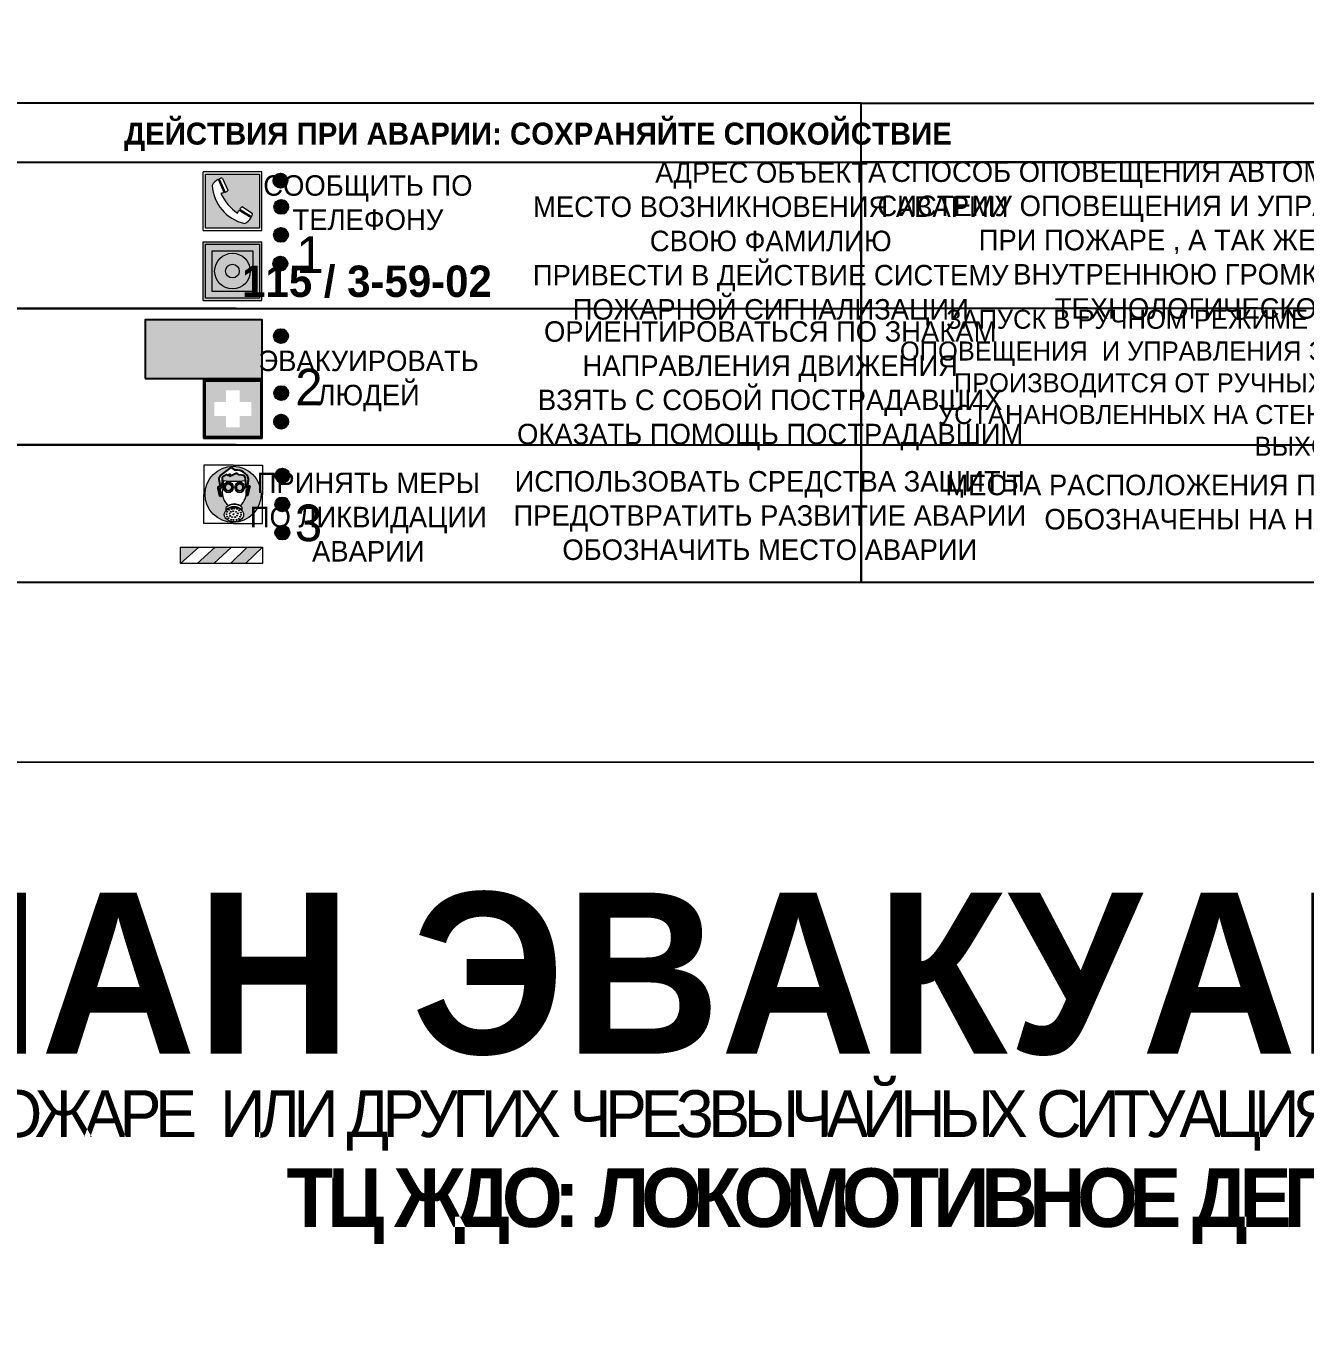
# Model space of a CAD drawing. Header units: millimetres. Extents: x 13114 to 67229, y 22859 to 38520.
# Drawn here: x 28408.4 to 28583.1, y 35478.4 to 35655.6 of the extents above; entities that cross this region are included whole.
import ezdxf

# ---------------------------------------------------------------- set-up
doc = ezdxf.new("R2010")
doc.units = ezdxf.units.MM
doc.styles.add('обычный', font='arial.ttf')

# ---------------------------------------------------------------- blocks, each defined once
blk = doc.blocks.new('A$C38D26F80')
h = blk.add_hatch(color=5)
h.dxf.hatch_style = 1
h.paths.add_polyline_path([(-8.77, -4.48, 1), (-0.19, -4.48, 1)])
h.paths.add_polyline_path([(-6.75, -3.58), (-6.75, -3.31), (-6.62, -3.22), (-6.5, -3.22), (-6.42, -3.3), (-6.39, -3.28), (-6.59, -2.23), (-6.59, -2.01), (-6.38, -1.58), (-4.76, -0.4), (-4.13, -0.79, -0.362848), (-2.1, -2.1, -0.201049), (-2.17, -2.48, 0.085434), (-2.26, -3.13), (-1.9, -3.16), (-2.25, -4.7), (-2.4, -4.59), (-2.43, -4.34), (-2.36, -4.34), (-2.14, -3.34), (-2.47, -3.42), (-2.58, -1.95), (-2.77, -1.58), (-3.58, -1.52), (-3.92, -1.26), (-5.05, -1.73), (-4.87, -1.39), (-5.41, -1.6), (-5.41, -1.46), (-6.13, -1.87), (-6.18, -3.5), (-6.56, -3.47), (-6.37, -4.59), (-6.16, -4.43), (-6.16, -4.66), (-6.36, -4.79), (-6.37, -4.8), (-6.51, -4.76)], flags=16)
h.paths.add_polyline_path([(-6.51, -4.76), (-6.36, -4.79), (-6.37, -4.8)], flags=0)
h.paths.add_polyline_path([(-5.92, -2.34, 0.089508), (-2.67, -2.35), (-2.48, -3.88, -0.268602), (-3.4, -6.18, 0.262449), (-5.2, -6.18, -0.268602), (-6.11, -3.88)], flags=16)
edge = h.paths.add_edge_path(flags=16)
edge.add_ellipse((-5.19, -3.41), major_axis=(0, 0.842), ratio=0.848992, start_angle=0, end_angle=360)
edge = h.paths.add_edge_path(flags=0)
edge.add_ellipse((-5.19, -3.39), major_axis=(0, 0.665), ratio=0.853798, start_angle=0, end_angle=360)
edge = h.paths.add_edge_path(flags=0)
edge.add_ellipse((-5.19, -3.4), major_axis=(0, 0.528), ratio=0.864094, start_angle=0, end_angle=360)
edge = h.paths.add_edge_path(flags=16)
edge.add_ellipse((-3.47, -3.4), major_axis=(0, 0.842), ratio=0.848992, start_angle=0, end_angle=360)
h.paths.add_polyline_path([(-3.13, -6.45), (-3.13, -6.84, 0.383174), (-5.57, -6.85), (-5.57, -6.49, -0.369952)], flags=16)
edge = h.paths.add_edge_path(flags=0)
edge.add_ellipse((-3.47, -3.39), major_axis=(0, 0.665), ratio=0.853798, start_angle=0, end_angle=360)
edge = h.paths.add_edge_path(flags=0)
edge.add_ellipse((-3.47, -3.4), major_axis=(0, 0.528), ratio=0.864094, start_angle=0, end_angle=360)
edge = h.paths.add_edge_path(flags=16)
edge.add_ellipse((-4.34, -7.57), major_axis=(-1.48, 0), ratio=0.744955, start_angle=0, end_angle=360)
h.paths.add_polyline_path([(-5.01, -6.85, -1), (-5.15, -6.85, -1)], flags=0)
h.paths.add_polyline_path([(-5.33, -7.14, -1), (-5.47, -7.14, -1)], flags=0)
h.paths.add_polyline_path([(-4.61, -6.71, -1), (-4.74, -6.71, -1)], flags=16)
h.paths.add_polyline_path([(-5.43, -7.51, -1), (-5.57, -7.51, -1)], flags=0)
h.paths.add_polyline_path([(-4.26, -6.67, -1), (-4.4, -6.67, -1)], flags=16)
h.paths.add_polyline_path([(-4.74, -7.14, -1), (-4.88, -7.14, -1)], flags=0)
h.paths.add_polyline_path([(-4.93, -7.43, -1), (-5.07, -7.43, -1)], flags=0)
h.paths.add_polyline_path([(-4.41, -7.07, -1), (-4.54, -7.07, -1)], flags=0)
h.paths.add_polyline_path([(-5.33, -7.87, -1), (-5.46, -7.87, -1)], flags=0)
h.paths.add_polyline_path([(-3.8, -6.71, -1), (-3.94, -6.71, -1)], flags=16)
h.paths.add_polyline_path([(-4.85, -7.78, -1), (-4.98, -7.78, -1)], flags=0)
h.paths.add_polyline_path([(-3.96, -7.14, -1), (-4.1, -7.14, -1)], flags=0)
h.paths.add_polyline_path([(-4.33, -7.53, -1), (-4.47, -7.53, -1)], flags=0)
h.paths.add_polyline_path([(-5.09, -8.12, -1), (-5.23, -8.12, -1)], flags=0)
h.paths.add_polyline_path([(-3.5, -6.94, -1), (-3.64, -6.94, -1)], flags=0)
h.paths.add_polyline_path([(-4.54, -7.97, -1), (-4.68, -7.97, -1)], flags=0)
h.paths.add_polyline_path([(-3.66, -7.39, -1), (-3.8, -7.39, -1)], flags=0)
h.paths.add_polyline_path([(-4.73, -8.35, -1), (-4.86, -8.35, -1)], flags=0)
h.paths.add_polyline_path([(-4.09, -7.96, -1), (-4.23, -7.96, -1)], flags=0)
h.paths.add_polyline_path([(-3.77, -7.74, -1), (-3.91, -7.74, -1)], flags=0)
h.paths.add_polyline_path([(-3.22, -7.27, -1), (-3.35, -7.27, -1)], flags=0)
h.paths.add_polyline_path([(-4.34, -8.4, -1), (-4.47, -8.4, -1)], flags=0)
h.paths.add_polyline_path([(-3.16, -7.61, -1), (-3.3, -7.61, -1)], flags=0)
h.paths.add_polyline_path([(-3.9, -8.35, -1), (-4.04, -8.35, -1)], flags=0)
h.paths.add_polyline_path([(-3.32, -7.91, -1), (-3.46, -7.91, -1)], flags=0)
h.paths.add_polyline_path([(-3.55, -8.23, -1), (-3.69, -8.23, -1)], flags=0)
at = {"color": 5, "lineweight": 5}
for p, q in [((-4.48, 0), (-8.96, 0)), ((-8.96, 0), (-8.96, -4.48)), ((-4.48, 0), (0, 0)), ((0, 0), (0, -4.48)), ((-6.59, -2.01), (-6.38, -1.58)), ((-6.38, -1.58), (-4.76, -0.4)), ((-6.13, -1.87), (-6.18, -3.5)), ((-5.41, -1.46), (-6.13, -1.87)), ((-4.87, -1.39), (-5.41, -1.6)), ((-5.41, -1.6), (-5.41, -1.46)), ((-3.92, -1.26), (-5.05, -1.73)), ((-5.05, -1.73), (-4.87, -1.39)), ((-4.76, -0.4), (-4.13, -0.79)), ((-3.58, -1.52), (-3.92, -1.26)), ((-2.77, -1.58), (-3.58, -1.52)), ((-2.58, -1.95), (-2.77, -1.58)), ((-2.47, -3.42), (-2.58, -1.95)), ((-6.75, -3.31), (-6.62, -3.22)), ((-6.75, -3.58), (-6.75, -3.31)), ((-6.51, -4.76), (-6.75, -3.58)), ((-6.62, -3.22), (-6.5, -3.22)), ((-6.59, -2.23), (-6.59, -2.01)), ((-6.39, -3.28), (-6.59, -2.23)), ((-6.18, -3.5), (-6.56, -3.47)), ((-6.56, -3.47), (-6.37, -4.59)), ((-6.5, -3.22), (-6.42, -3.3)), ((-6.42, -3.3), (-6.39, -3.28)), ((-5.92, -2.34), (-6.11, -3.88)), ((-2.67, -2.34), (-2.48, -3.88)), ((-2.14, -3.34), (-2.47, -3.42)), ((-2.36, -4.34), (-2.14, -3.34)), ((-1.9, -3.16), (-2.26, -3.13)), ((-2.25, -4.7), (-1.9, -3.16)), ((-8.96, -8.96), (-8.96, -4.48)), ((-6.37, -4.8), (-6.51, -4.76)), ((-6.37, -4.59), (-6.16, -4.43)), ((-6.16, -4.66), (-6.37, -4.8)), ((-6.16, -4.43), (-6.16, -4.66)), ((-2.43, -4.34), (-2.4, -4.59)), ((-2.43, -4.34), (-2.36, -4.34)), ((-2.4, -4.59), (-2.25, -4.7)), ((0, -8.96), (0, -4.48)), ((-5.57, -6.49), (-5.57, -6.85)), ((-3.13, -6.45), (-3.13, -6.84)), ((-4.48, -8.96), (-8.96, -8.96)), ((-4.48, -8.96), (0, -8.96))]:
    blk.add_line(p, q, dxfattribs=at)
at = {"color": 5}
for p, q in [((-6.59, -2.01), (-6.38, -1.58)), ((-6.38, -1.58), (-4.76, -0.4)), ((-6.13, -1.87), (-6.18, -3.5)), ((-5.41, -1.46), (-6.13, -1.87)), ((-4.87, -1.39), (-5.41, -1.6)), ((-5.41, -1.6), (-5.41, -1.46)), ((-3.92, -1.26), (-5.05, -1.73)), ((-5.05, -1.73), (-4.87, -1.39)), ((-4.76, -0.4), (-4.13, -0.79)), ((-3.58, -1.52), (-3.92, -1.26)), ((-2.77, -1.58), (-3.58, -1.52)), ((-2.58, -1.95), (-2.77, -1.58)), ((-2.47, -3.42), (-2.58, -1.95)), ((-6.75, -3.31), (-6.62, -3.22)), ((-6.75, -3.58), (-6.75, -3.31)), ((-6.51, -4.76), (-6.75, -3.58)), ((-6.62, -3.22), (-6.5, -3.22)), ((-6.59, -2.23), (-6.59, -2.01)), ((-6.39, -3.28), (-6.59, -2.23)), ((-6.18, -3.5), (-6.56, -3.47)), ((-6.56, -3.47), (-6.37, -4.59)), ((-6.5, -3.22), (-6.42, -3.3)), ((-6.42, -3.3), (-6.39, -3.28)), ((-2.14, -3.34), (-2.47, -3.42)), ((-2.36, -4.34), (-2.14, -3.34)), ((-2.26, -3.13), (-1.9, -3.16)), ((-1.9, -3.16), (-2.25, -4.7)), ((-6.37, -4.8), (-6.51, -4.76)), ((-6.36, -4.79), (-6.51, -4.76)), ((-6.37, -4.59), (-6.16, -4.43)), ((-6.16, -4.66), (-6.37, -4.8)), ((-6.16, -4.66), (-6.36, -4.79)), ((-6.16, -4.43), (-6.16, -4.66)), ((-2.4, -4.59), (-2.43, -4.34)), ((-2.43, -4.34), (-2.36, -4.34)), ((-2.25, -4.7), (-2.4, -4.59))]:
    blk.add_line(p, q, dxfattribs=at)
at = {"color": 5, "lineweight": 5}
for centre, radius in [((-4.48, -4.48), 4.29), ((-5.5, -7.51), 0.0678), ((-5.4, -7.14), 0.0678), ((-5.4, -7.87), 0.0678), ((-5.08, -6.85), 0.0678), ((-5, -7.43), 0.0678), ((-4.91, -7.78), 0.0678), ((-4.81, -7.14), 0.0678), ((-4.67, -6.71), 0.0678), ((-4.61, -7.97), 0.0678), ((-4.47, -7.07), 0.0678), ((-4.4, -7.53), 0.0678), ((-4.33, -6.67), 0.0678), ((-4.16, -7.96), 0.0678), ((-4.03, -7.14), 0.0678), ((-3.87, -6.71), 0.0678), ((-3.84, -7.74), 0.0678), ((-3.73, -7.39), 0.0678), ((-3.57, -6.94), 0.0678), ((-3.39, -7.91), 0.0678), ((-3.28, -7.27), 0.0678), ((-3.23, -7.61), 0.0678), ((-5.16, -8.12), 0.0678), ((-4.79, -8.35), 0.0678), ((-4.4, -8.4), 0.0678), ((-3.97, -8.35), 0.0678), ((-3.62, -8.23), 0.0678)]:
    blk.add_circle(centre, radius, dxfattribs=at)
at = {"color": 5}
for centre, radius, start, end in [((-3.89, -2.66), 1.88, 17.387, 97.1599), ((-0.35, -3.07), 1.91, 162.2553, 181.7878), ((-2.6, -2.2), 0.511, 326.3906, 11.8614)]:
    blk.add_arc(centre, radius, start, end, dxfattribs=at)
at = {"color": 5, "lineweight": 5}
for centre, radius, start, end in [((-3.66, -4.24), 2.47, 171.573, 231.7124), ((-4.28, 6.66), 9.15, 259.6987, 280.1569), ((-4.93, -4.24), 2.47, 308.2876, 8.427), ((-0.47, -3.05), 1.79, 161.5846, 182.4584), ((-2.6, -2.2), 0.513, 326.4781, 11.7739), ((-4.3, -7.78), 1.83, 60.5889, 119.4111), ((-4.33, -7.88), 1.87, 50.358, 131.5662), ((-4.34, -8.2), 1.82, 48.4943, 132.3565)]:
    blk.add_arc(centre, radius, start, end, dxfattribs=at)
for centre, major_axis, ratio in [((-5.19, -3.41), (0, 0.842), 0.848992), ((-5.19, -3.39), (0, 0.665), 0.853798), ((-5.19, -3.4), (0, 0.528), 0.864094), ((-3.47, -3.4), (0, 0.842), 0.848992), ((-3.47, -3.39), (0, 0.665), 0.853798), ((-3.47, -3.4), (0, 0.528), 0.864094), ((-4.34, -7.57), (-1.48, 0), 0.744955)]:
    blk.add_ellipse(centre, major_axis=major_axis, ratio=ratio, dxfattribs=at)
blk = doc.blocks.new('A$C47DD6509')
at = {"lineweight": 5}
for points in [[(-8.69, 0), (-11.19, 0), (-11.19, -2.22)], [(-4.22, 0), (-6.45, 0), (-8.91, -2.22), (-6.61, -2.22)], [(0, 0), (-2.09, 0), (-4.36, -2.22), (-2.29, -2.22)]]:
    blk.add_hatch(color=242, dxfattribs=at).paths.add_polyline_path(points)
at = {"color": 242, "lineweight": 5}
for p, q in [((-11.19, -2.22), (-8.69, 0)), ((-11.19, -2.22), (-11.19, 0)), ((-11.19, 0), (-8.69, 0)), ((-11.19, 0), (0, 0)), ((-8.91, -2.22), (-6.45, 0)), ((-6.61, -2.22), (-4.22, 0)), ((-4.36, -2.22), (-2.09, 0)), ((-2.29, -2.22), (0, 0)), ((0, 0), (0, -2.22)), ((0, -2.22), (-11.19, -2.22))]:
    blk.add_line(p, q, dxfattribs=at)
blk = doc.blocks.new('A$C32E8229D')
at = {"true_color": 0xffffff}
blk.add_hatch(color=7, dxfattribs=at).paths.add_polyline_path([(0, 0), (0, -8), (16, -8), (16, 0)])
h = blk.add_hatch(color=126)
h.paths.add_polyline_path([(0.2, -0.2), (15.8, -0.2), (15.8, -7.8), (0.2, -7.8)])
h.paths.add_polyline_path([(13.49, -2.05), (12.08, -2.05), (11.37, -2.63, 0.162397), (11.29, -2.84), (11.29, -3.63), (10.35, -3.63), (10.35, -4.05), (11.68, -4.05), (11.68, -3.48), (12.26, -4.28), (11.29, -5.1), (11.29, -6.78), (11.85, -6.78), (11.85, -5.44), (12.8, -4.64), (12.8, -5.94), (14.46, -5.94), (14.46, -5.39), (13.45, -5.39), (13.45, -3.97), (12.46, -2.59), (13.15, -2.59), (13.69, -3.34), (14.18, -3)], flags=16)
h.paths.add_polyline_path([(10.74, -1.82, 1), (11.8, -1.82, 1)], flags=16)
h.paths.add_polyline_path([(9.39, -3.59), (5.99, -3.59), (6.56, -3.03), (5.91, -3.03), (5.1, -3.83), (5.91, -4.64), (6.56, -4.64), (5.99, -4.09), (9.39, -4.09)], flags=16)
h.paths.add_polyline_path([(4.29, -1.08), (1.72, -1.08), (1.72, -6.6), (4.29, -6.6)], flags=16)
at = {"color": 126}
blk.add_lwpolyline([(16, -8), (0, -8), (0, 0), (16, 0)], close=True, dxfattribs=at)
blk = doc.blocks.new('A$C18900ED3')
h = blk.add_hatch(color=126)
h.paths.add_polyline_path([(-0.18, -0.18), (-7.02, -0.18), (-7.02, -7.02), (-0.18, -7.02)])
h.paths.add_polyline_path([(-5.89, -4.46), (-5.89, -2.77), (-4.46, -2.77), (-4.46, -1.31), (-2.77, -1.31), (-2.77, -2.77), (-1.33, -2.77), (-1.33, -4.46), (-2.77, -4.46), (-2.77, -5.89), (-4.46, -5.89), (-4.46, -4.46)], flags=16)
at = {"color": 126}
for p, q in [((-7.2, 0), (-7.2, -7.2)), ((0, 0), (-7.2, 0)), ((0, -7.2), (0, 0)), ((-7.02, -7.02), (-7.02, -0.18)), ((-7.02, -0.18), (-0.18, -0.18)), ((-0.18, -0.18), (-0.18, -7.02)), ((-7.2, -7.2), (0, -7.2)), ((-0.18, -7.02), (-7.02, -7.02))]:
    blk.add_line(p, q, dxfattribs=at)
blk = doc.blocks.new('A$C456E1F9C')
at = {"lineweight": 5}
h = blk.add_hatch(color=242, dxfattribs=at)
h.paths.add_polyline_path([(0.51, -1.47), (0.51, -13.26), (12.29, -13.26), (12.29, -1.47)])
h.paths.add_polyline_path([(5.42, -4.95, -0.254479), (4.78, -5.4), (3.52, -2.53, -0.209735), (4.23, -2.4)], flags=16)
h.paths.add_polyline_path([(8.53, -8.6), (10.87, -10.17), (10.54, -10.76), (8.03, -9.13, -0.192251)], flags=16)
h.paths.add_polyline_path([(4.61, -5.49, 0.005518), (3.87, -5.72, 0.128647), (7.49, -10.01, 0.00809), (7.83, -9.33), (10.47, -10.97, -0.16736), (8.99, -12.25, -0.327862), (1.95, -3.95, -0.166952), (3.36, -2.62)], flags=16)
at = {"color": 242, "lineweight": 5}
for p, q in [((0, -13.77), (0, -0.97)), ((12.8, -0.97), (0, -0.97)), ((4.61, -5.49), (3.36, -2.62)), ((3.52, -2.53), (4.78, -5.4)), ((4.23, -2.4), (5.42, -4.95)), ((12.8, -13.77), (12.8, -0.97)), ((7.83, -9.33), (10.47, -10.97)), ((8.03, -9.13), (10.54, -10.76)), ((10.81, -10.12), (8.53, -8.6)), ((10.54, -10.76), (10.8, -10.3)), ((10.8, -10.3), (10.81, -10.12)), ((0, -13.77), (12.8, -13.77))]:
    blk.add_line(p, q, dxfattribs=at)
blk.add_lwpolyline([(0.51, -1.47), (12.29, -1.47), (12.29, -13.26), (0.51, -13.26)], close=True, dxfattribs=at)
for centre, radius, start, end in [((4.59, -5.34), 2.99, 114.2845, 152.1974), ((4.02, -3.27), 0.891, 76.3284, 123.7092), ((11.12, -3.31), 9.19, 183.9915, 256.6009), ((14.98, -39.1), 35.17, 107.1487, 108.4135), ((4.68, -4.59), 0.824, 276.9621, 334.0723), ((13.86, -0.94), 11.08, 205.5536, 234.8762), ((-13.31, 0.8), 23.44, 332.5487, 334.4027), ((8.94, -9.5), 0.989, 114.4092, 157.9388), ((7.87, -9.46), 3, 291.9291, 329.9329)]:
    blk.add_arc(centre, radius, start, end, dxfattribs=at)
blk = doc.blocks.new('A$C54414219')
at = {"true_color": 0xffffff}
h = blk.add_hatch(color=7, dxfattribs=at)
h.paths.add_polyline_path([(2.39, -9.45), (2.39, -18.3), (11.23, -18.3), (11.23, -9.45)], flags=0)
h.paths.add_polyline_path([(10.71, -13.87, -1), (2.92, -13.87, -1)], flags=0)
h.paths.add_polyline_path([(8.3, -13.87, -1), (5.33, -13.87, -1)], flags=0)
h.paths.add_polyline_path([(0.41, -7.47), (0.41, -20.27), (13.21, -20.27), (13.21, -7.47)])
h.paths.add_polyline_path([(0.92, -19.77), (12.71, -19.77), (12.71, -7.98), (0.92, -7.98)], flags=16)
h.paths.add_polyline_path([(11.23, -9.45), (11.23, -18.3), (2.39, -18.3), (2.39, -9.45)], flags=0)
at = {"lineweight": 5}
h = blk.add_hatch(color=242, dxfattribs=at)
h.paths.add_polyline_path([(12.71, -7.98), (0.92, -7.98), (0.92, -19.77), (12.71, -19.77)])
h.paths.add_polyline_path([(11.23, -18.3), (2.39, -18.3), (2.39, -9.45), (11.23, -9.45)], flags=16)
h.paths.add_polyline_path([(10.71, -13.87, -1), (2.92, -13.87, -1)], flags=0)
h.paths.add_polyline_path([(8.3, -13.87, -1), (5.33, -13.87, -1)], flags=0)
at = {"true_color": 0xffffff}
h = blk.add_hatch(color=7, dxfattribs=at)
h.paths.add_polyline_path([(2.39, -9.45), (2.39, -18.3), (11.23, -18.3), (11.23, -9.45)])
h.paths.add_polyline_path([(10.71, -13.87, -1), (2.92, -13.87, -1)], flags=16)
h.paths.add_polyline_path([(8.3, -13.87, -1), (5.33, -13.87, -1)], flags=0)
at = {"lineweight": 5}
h = blk.add_hatch(color=242, dxfattribs=at)
h.paths.add_polyline_path([(2.92, -13.87, 1), (10.71, -13.87, 1)])
h.paths.add_polyline_path([(8.3, -13.87, -1), (5.33, -13.87, -1)], flags=16)
at = {"color": 242, "lineweight": 5}
for p, q in [((0.41, -20.27), (0.41, -7.47)), ((0.41, -7.47), (13.21, -7.47)), ((0.41, -7.47), (13.21, -7.47)), ((13.21, -20.27), (13.21, -7.47)), ((0.41, -20.27), (13.21, -20.27))]:
    blk.add_line(p, q, dxfattribs=at)
for points in [[(0.92, -7.98), (12.71, -7.98), (12.71, -19.77), (0.92, -19.77)], [(2.39, -9.45), (11.23, -9.45), (11.23, -18.3), (2.39, -18.3)]]:
    blk.add_lwpolyline(points, close=True, dxfattribs=at)
for radius in [3.89, 1.49]:
    blk.add_circle((6.81, -13.87), radius, dxfattribs=at)

msp = doc.modelspace()

# ---------------------------------------------------------------- hatches: boundary and pattern name
at = {"lineweight": 0}
h = msp.add_hatch(color=256, dxfattribs=at)
h.dxf.hatch_style = 1
h.paths.add_polyline_path([(28442.21, 35634.44, 1), (28444.14, 35634.44, 1)])
h = msp.add_hatch(color=256, dxfattribs=at)
h.dxf.hatch_style = 1
h.paths.add_polyline_path([(28442.31, 35630.86, 1), (28444.24, 35630.86, 1)])
h = msp.add_hatch(color=256, dxfattribs=at)
h.dxf.hatch_style = 1
h.paths.add_polyline_path([(28442.27, 35627.04, 1), (28444.2, 35627.04, 1)])
h = msp.add_hatch(color=256, dxfattribs=at)
h.dxf.hatch_style = 1
h.paths.add_polyline_path([(28442.19, 35623.12, 1), (28444.12, 35623.12, 1)])
h = msp.add_hatch(color=256, dxfattribs=at)
h.dxf.hatch_style = 1
h.paths.add_polyline_path([(28442.27, 35613.23, 1), (28444.21, 35613.23, 1)])
h = msp.add_hatch(color=256, dxfattribs=at)
h.dxf.hatch_style = 1
h.paths.add_polyline_path([(28442.31, 35605.45, 1), (28444.25, 35605.45, 1)])
h = msp.add_hatch(color=256, dxfattribs=at)
h.dxf.hatch_style = 1
h.paths.add_polyline_path([(28442.31, 35601.55, 1), (28444.24, 35601.55, 1)])
h = msp.add_hatch(color=256, dxfattribs=at)
h.dxf.hatch_style = 1
h.paths.add_polyline_path([(28442.46, 35594.19, 1), (28444.4, 35594.19, 1)])
h = msp.add_hatch(color=256, dxfattribs=at)
h.dxf.hatch_style = 1
h.paths.add_polyline_path([(28442.46, 35590.25, 1), (28444.39, 35590.25, 1)])
h = msp.add_hatch(color=256, dxfattribs=at)
h.dxf.hatch_style = 1
h.paths.add_polyline_path([(28442.46, 35586.41, 1), (28444.39, 35586.41, 1)])

# ---------------------------------------------------------------- linework, layer by layer
at = {"color": 5, "lineweight": 0}
for points in [[(28209.6, 35555.08), (28809.6, 35555.08), (28809.6, 35950.08), (28209.6, 35950.08)], [(28209.6, 35160.08), (28809.6, 35160.08), (28809.6, 35555.08), (28209.6, 35555.08)]]:
    msp.add_lwpolyline(points, close=True, dxfattribs=at)
for points in [[(28378.73, 35636.97), (28522.49, 35636.97), (28522.49, 35645.03), (28378.73, 35645.03)], [(28522.49, 35645.03), (28644.21, 35645.03), (28644.21, 35579.58), (28522.49, 35579.58)], [(28522.49, 35645.03), (28644.21, 35645.03), (28644.21, 35636.97), (28522.49, 35636.97)], [(28378.73, 35636.97), (28522.49, 35636.97), (28522.49, 35579.58), (28378.73, 35579.58)], [(28522.49, 35636.97), (28644.21, 35636.97), (28644.21, 35616.98), (28522.49, 35616.98)], [(28644.21, 35616.98), (28522.49, 35616.98), (28522.49, 35598.4), (28644.21, 35598.4)]]:
    msp.add_lwpolyline(points, close=True)
for points in [[(28437.14, 35616.98), (28378.73, 35616.98), (28522.49, 35616.98)], [(28437.14, 35598.4), (28378.73, 35598.4), (28522.49, 35598.4)]]:
    msp.add_lwpolyline(points)
for centre in [(28443.17, 35634.44), (28443.28, 35630.86), (28443.24, 35627.04), (28443.15, 35623.12), (28443.24, 35613.23), (28443.28, 35605.45), (28443.27, 35601.55), (28443.43, 35594.19), (28443.42, 35590.25), (28443.43, 35586.41)]:
    msp.add_circle(centre, 0.966)

# ---------------------------------------------------------------- block references
for name, p, xscale, yscale, zscale in [('A$C456E1F9C', (28432.62, 35636.26), 0.625, 0.625, 0.625), ('A$C54414219', (28432.36, 35630.77), 0.625, 0.625, 0.625), ('A$C18900ED3', (28440.68, 35607.3), 1.111111111007631, 1.111111111007631, 1.111111111007631), ('A$C38D26F80', (28440.7, 35595.63), 0.8928571427240968, 0.8928571427240968, 0.8928571427240968)]:
    msp.add_blockref(name, p, dxfattribs=dict(xscale=xscale, yscale=yscale, zscale=zscale))
at = {"xscale": -1}
msp.add_blockref('A$C32E8229D', (28440.68, 35615.45), dxfattribs=at)
at = {"color": 242, "true_color": 0xc1121c}
msp.add_blockref('A$C47DD6509', (28440.7, 35584.42), dxfattribs=at)

# ---------------------------------------------------------------- texts
at = {"lineweight": 0, "style": 'обычный'}
for s, insert, char_height, width, attachment_point in [('{\\fProxima Nova Rg|b1|i0|c204|p2;ДЕЙСТВИЯ ПРИ АВАРИИ: СОХРАНЯЙТЕ СПОКОЙСТВИЕ\\H1.6644x; }', (28478.34, 35640.43), 3, 175.1736, 5), ('\\pi-8.4,l8.4,t8.4;{\\fProxima Nova Rg|b0|i0|c204|p2;АДРЕС ОБЪЕКТА\\PМЕСТО ВОЗНИКНОВЕНИЯ АВАРИИ\\PСВОЮ ФАМИЛИЮ\\PПРИВЕСТИ В ДЕЙСТВИЕ СИСТЕМУ \\PПОЖАРНОЙ СИГНАЛИЗАЦИИ}', (28510.12, 35625.81), 2.8, 126.6484, 5), ('{\\fProxima Nova Rg|b0|i0|c204|p2;СПОСОБ ОПОВЕЩЕНИЯ АВТОМАТИЧЕСКИЙ ЧЕРЕЗ РЕЧЕВУЮ СИСТЕМУ ОПОВЕЩЕНИЯ И УПРАВЛЕНИЯ ЭВАКУАЦИЕЙ ЛЮДЕЙ ПРИ ПОЖАРЕ , А ТАК ЖЕ ВРУЧНУЮ, ИСПОЛЬЗУЯ ВНУТРЕННЮЮ ГРОМКУЮ СВЯЗЬ СИСТЕМЫ ТЕХНОЛОГИЧЕСКОГО ОПОВЕЩЕНИЯ.}', (28584.12, 35625.93), 2.8, 118.5618, 5), ('{\\fProxima Nova Rg|b0|i0|c204|p2;СООБЩИТЬ ПО \\PТЕЛЕФОНУ}', (28455.11, 35631.43), 2.8, 126.6484, 5), ('{\\fProxima Nova Rg|b0|i0|c204|p2;1\\H1.1667x; }', (28447.21, 35624.36), 5, 126.6484, 5), ('{\\fProxima Nova Rg|b1|i0|c0|p2;\\H1.0714x;115 / 3-59-02\\H1.2822x; }', (28454.99, 35620.65), 4, 126.6484, 5), ('{\\fProxima Nova Rg|b0|i0|c204|p2;\\P\\pt7.8;ЗАПУСК В РУЧНОМ РЕЖИМЕ АВТОМАТИЧЕСКОЙ СИСТЕМЫ ОПОВЕЩЕНИЯ  И УПРАВЛЕНИЯ ЭВАКУАЦИИ ЛЮДЕЙ ПРИ ПОЖАРЕ ПРОИЗВОДИТСЯ ОТ РУЧНЫХ ПОЖАРНЫХ ИЗВЕЩАТЕЛЕЙ, УСТАНАНОВЛЕННЫХ НА СТЕНАХ ВБЛИЗИ ЭВАКУАЦИОННЫХ ВЫХОДОВ. }', (28585.56, 35608.65), 2.6, 121.7868, 5), ('\\pi-8.4,l8.4,t8.4;{\\fProxima Nova Rg|b0|i0|c204|p2;ОРИЕНТИРОВАТЬСЯ ПО ЗНАКАМ \\PНАПРАВЛЕНИЯ ДВИЖЕНИЯ\\PВЗЯТЬ С СОБОЙ ПОСТРАДАВШИХ\\PОКАЗАТЬ ПОМОЩЬ ПОСТРАДАВШИМ}', (28510.05, 35606.45), 2.8, 126.6484, 5), ('{\\fProxima Nova Rg|b0|i0|c204|p2;ЭВАКУИРОВАТЬ \\PЛЮДЕЙ}', (28455.21, 35607.11), 2.8, 126.6484, 5), ('{\\fProxima Nova Rg|b0|i0|c204|p2;2\\H1.1967x; }', (28447.06, 35606.28), 5, 126.6484, 5), ('{\\fProxima Nova Rg|b0|i0|c204|p2;ПРИНЯТЬ МЕРЫ \\PПО ЛИКВИДАЦИИ \\PАВАРИИ}', (28455.17, 35588.53), 2.8, 126.6484, 5), ('\\pi-8.4,l8.4,t8.4;{\\fProxima Nova Rg|b0|i0|c204|p2;ИСПОЛЬЗОВАТЬ СРЕДСТВА ЗАЩИТЫ \\PПРЕДОТВРАТИТЬ РАЗВИТИЕ АВАРИИ\\PОБОЗНАЧИТЬ МЕСТО АВАРИИ}', (28509.99, 35588.72), 2.8, 126.6484, 5), ('\\pt8.4;{\\fProxima Nova Rg|b0|i0|c204|p2;\\PМЕСТА РАСПОЛОЖЕНИЯ ПОЖАРНЫХ ИЗВЕЩАТЕЛЕЙ ОБОЗНАЧЕНЫ НА НАСТОЯЩЕМ ПЛАНЕ}', (28583.92, 35592.5), 2.8, 118.5618, 5), ('{\\fProxima Nova Rg|b0|i0|c204|p2;3\\H1.1967x; }', (28447, 35587.7), 5, 126.6484, 5), ('{\\fProxima Nova Rg|b1|i0|c204|p2;ПЛАН ЭВАКУАЦИИ}', (28368.62, 35537.28), 22, 493.8901, 1)]:
    msp.add_mtext(s, dxfattribs=dict(at, insert=insert, char_height=char_height, width=width, attachment_point=attachment_point))
at = {"color": 0, "lineweight": 0, "insert": (28518.89, 35510.48), "char_height": 8, "width": 449.2158, "attachment_point": 5, "style": 'обычный'}
msp.add_mtext('{\\fArial Black|b1|i0|c204|p34;\\H2x;\\T0.85;  \\fArial Narrow|b0|i0|c204|p34;\\H0.8x;\\W0.9;\\P\\fProxima Nova Rg|b0|i0|c204|p2;\\H0.5x;\\W1;\\C256;ПРИ ПОЖАРЕ  ИЛИ ДРУГИХ ЧРЕЗВЫЧАЙНЫХ СИТУАЦИЯХ  ИЗ ПОМЕЩЕНИЙ \\fProxima Nova Rg|b1|i0|c204|p2;\\H1.25x;\\PТЦ ЖДО: ЛОКОМОТИВНОЕ ДЕПО}', dxfattribs=at)

doc.saveas('drawing.dxf')
